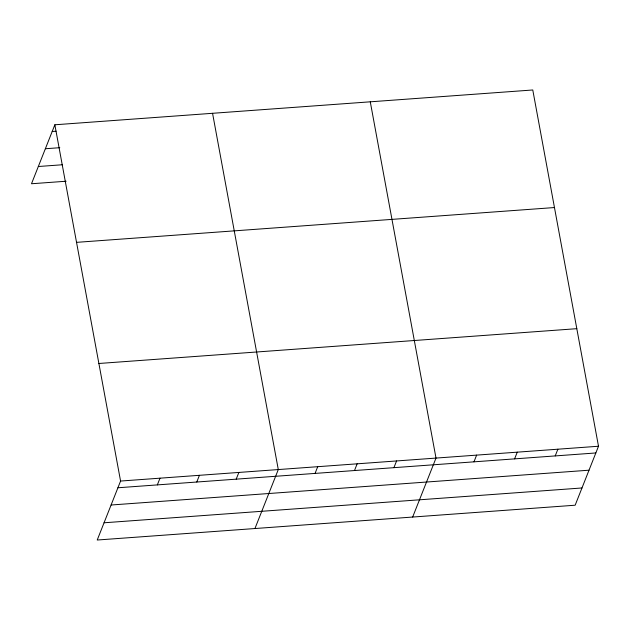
<?xml version="1.0" encoding="UTF-8"?>
<svg xmlns="http://www.w3.org/2000/svg" width="630" height="630" viewBox="0 0 630 630"><rect width="100%" height="100%" fill="white"/><g stroke="black" fill="none" stroke-linecap="round" stroke-linejoin="round"><path stroke-width="0.94" d="M54.849 124.787L120.574 481.052L97.225 540.02L575.151 505.213L598.5 446.245L532.775 89.98L54.849 124.787L31.5 183.755L66.118 181.235M157.343 484.895L160.004 478.178M196.773 482.021L199.434 475.303M236.203 479.154L238.864 472.437M254.945 528.538L278.295 469.563L212.562 113.298M315.063 473.406L317.717 466.696M354.493 470.539L357.147 463.822M393.915 467.665L396.577 460.947M412.658 517.049L436.007 458.081L370.275 101.808M473.973 461.837L476.627 455.12M514.592 458.876L517.254 452.159M555.219 455.915L557.873 449.206M52.188 131.497L56.038 131.221M45.36 148.743L59.787 147.696M38.328 166.509L62.37 164.761M76.537 242.353L554.463 207.546M98.886 363.486L576.812 328.679M120.574 481.052L598.5 446.245M117.92 487.77L595.838 452.962M111.093 505.008L589.011 470.201M104.052 522.782L581.978 487.974"/></g></svg>
